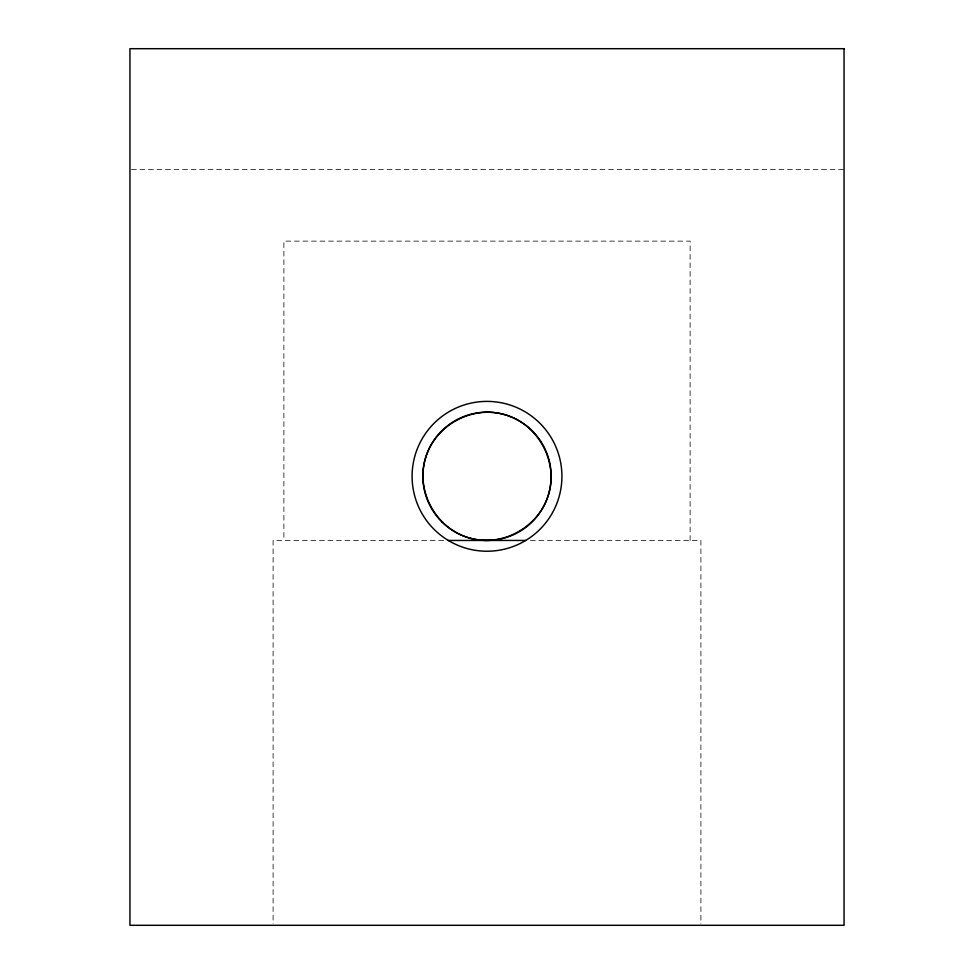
<?xml version="1.0" encoding="UTF-8"?>
<svg xmlns="http://www.w3.org/2000/svg" width="974" height="974" viewBox="0 0 974 974"><rect width="100%" height="100%" fill="white"/><g stroke="black" fill="none" stroke-linecap="round" stroke-linejoin="round"><path stroke-width="0.73" stroke-dasharray="4.87 3.65" d="M131.466 169.391L844.056 169.391M443.608 540.448L273.097 540.448L273.097 923.778M530.392 540.448L700.903 540.448L700.903 923.778M690.116 540.448L690.116 241.126L283.884 241.126L283.884 540.448"/><path stroke-width="1.46" d="M448.101 540.448L525.899 540.448M425.041 459.704C415.947 492.807 437.18 529.588 470.393 538.269C503.497 547.364 540.278 526.13 548.959 492.905C558.053 459.801 536.82 423.033 503.607 414.352C470.503 405.257 433.722 426.49 425.041 459.704M844.056 48.7L129.944 48.7L129.944 925.3L844.056 925.3L844.056 48.7M449.538 541.191A74.925 74.925 0 0 0 561.925 476.31A74.925 74.925 0 0 0 449.538 411.43A74.925 74.925 0 0 0 449.538 541.191M441.648 521.662A64.138 64.138 0 0 0 548.959 492.905A64.138 64.138 0 0 0 470.393 414.352A64.138 64.138 0 0 0 441.648 521.662"/></g></svg>
